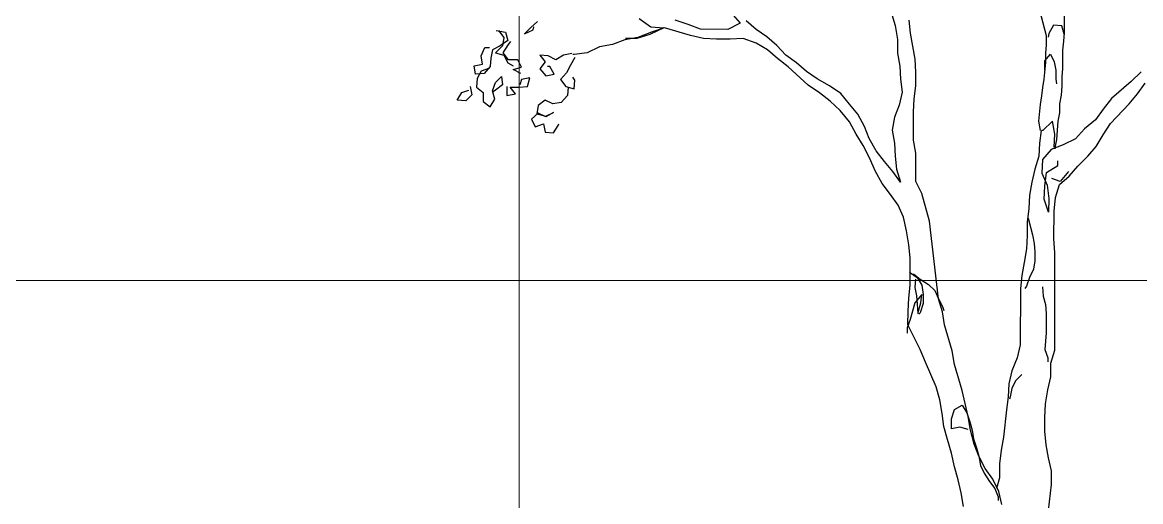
# Model space of a CAD drawing. Header units: millimetres. Extents: x 684983 to 685377, y 990360 to 990509.
# Drawn here: x 685187.04 to 685189.15, y 990429.62 to 990430.525 of the extents above; entities that cross this region are included whole.
import ezdxf

# ---------------------------------------------------------------- set-up
doc = ezdxf.new("R2010")
doc.units = ezdxf.units.MM
doc.layers.add('grid', color=8, linetype='Continuous', lineweight=9)
doc.layers.add('TEAK', color=7, linetype='Continuous')

# ---------------------------------------------------------------- blocks, each defined once
blk = doc.blocks.new('A$C25655A80')
at = {"color": 62}
for p, q in [((-0.395, 1.1299), (-0.3835, 1.1164)), ((0.002, 1.1007), (-0.0067, 1.1324)), ((-0.6382, 1.1186), (-0.6469, 1.1109)), ((-0.644, 1.108), (-0.6431, 1.1119)), ((-0.5104, 1.1223), (-0.496, 1.1117)), ((-0.496, 1.1117), (-0.4796, 1.1107)), ((-0.4489, 1.1146), (-0.4652, 1.1203)), ((-0.4335, 1.1088), (-0.4489, 1.1146)), ((-0.3835, 1.1164), (-0.3989, 1.1087)), ((0.0106, 1.1141), (0.0049, 1.1036)), ((0.0212, 1.1132), (0.0106, 1.1141)), ((0.0241, 1.1026), (0.0212, 1.1132)), ((-0.6902, 1.1071), (-0.6786, 1.1052)), ((-0.6873, 1.1071), (-0.6806, 1.0984)), ((-0.6806, 1.0984), (-0.6825, 1.0879)), ((-0.6786, 1.1052), (-0.6758, 1.0946)), ((-0.6469, 1.1109), (-0.6546, 1.1032)), ((-0.6546, 1.1032), (-0.644, 1.108)), ((-0.5133, 1.0973), (-0.5277, 1.0973)), ((-0.4969, 1.1021), (-0.5133, 1.0973)), ((-0.4796, 1.1107), (-0.4969, 1.1021)), ((-0.3989, 1.1087), (-0.4335, 1.1088)), ((0.002, 1.0892), (0.002, 1.1007)), ((0.0049, 1.1036), (0.0039, 1.0988)), ((-0.7094, 1.0754), (-0.7046, 1.086)), ((-0.7046, 1.086), (-0.6988, 1.0859)), ((-0.6854, 1.0879), (-0.695, 1.0831)), ((-0.6825, 1.0879), (-0.6911, 1.0792)), ((-0.6758, 1.0946), (-0.6854, 1.0879)), ((-0.6815, 1.0792), (-0.6748, 1.0898)), ((-0.6748, 1.0898), (-0.6719, 1.0936)), ((0.001, 1.0786), (0.002, 1.0892)), ((-0.7075, 1.0648), (-0.7094, 1.0754)), ((-0.6969, 1.0725), (-0.6979, 1.0619)), ((-0.695, 1.0831), (-0.6969, 1.0725)), ((-0.6911, 1.0792), (-0.6806, 1.0763)), ((-0.6748, 1.0705), (-0.6815, 1.0792)), ((-0.6806, 1.0763), (-0.6758, 1.0667)), ((-0.6633, 1.0705), (-0.6748, 1.0705)), ((-0.6585, 1.0609), (-0.6633, 1.0705)), ((-0.6354, 1.0763), (-0.6287, 1.0676)), ((-0.6248, 1.0753), (-0.6354, 1.0763)), ((-0.6152, 1.0705), (-0.6248, 1.0753)), ((-0.6056, 1.0763), (-0.6152, 1.0705)), ((-0.595, 1.0782), (-0.6056, 1.0763)), ((-0.5912, 1.0734), (-0.597, 1.0637)), ((0, 1.069), (0.0068, 1.0776)), ((0.001, 1.067), (0.001, 1.0786)), ((0.0068, 1.0776), (0.0116, 1.068)), ((-0.7181, 1.0629), (-0.7075, 1.0648)), ((-0.7162, 1.0523), (-0.7181, 1.0629)), ((-0.7094, 1.0562), (-0.7143, 1.0466)), ((-0.6989, 1.06), (-0.7094, 1.0562)), ((-0.6979, 1.0619), (-0.7056, 1.0533)), ((-0.6758, 1.0667), (-0.6691, 1.0629)), ((-0.6691, 1.058), (-0.6585, 1.0609)), ((-0.6595, 1.0532), (-0.6691, 1.058)), ((-0.6287, 1.0676), (-0.6354, 1.059)), ((-0.6354, 1.059), (-0.6277, 1.0503)), ((-0.6229, 1.0618), (-0.6258, 1.0619)), ((-0.6172, 1.0522), (-0.6229, 1.0618)), ((-0.597, 1.0637), (-0.6018, 1.0541)), ((-0.001, 1.0459), (0.001, 1.067)), ((0, 1.0574), (0, 1.069)), ((0.0116, 1.068), (0.0135, 1.0574)), ((0.0135, 1.0574), (0.0135, 1.0459)), ((-0.7056, 1.0533), (-0.7162, 1.0523)), ((-0.7143, 1.0466), (-0.7152, 1.036)), ((-0.695, 1.0312), (-0.6912, 1.0417)), ((-0.6912, 1.0417), (-0.6835, 1.0494)), ((-0.6835, 1.0494), (-0.6825, 1.0388)), ((-0.6585, 1.0455), (-0.6604, 1.0388)), ((-0.6479, 1.0475), (-0.6585, 1.0455)), ((-0.6508, 1.0369), (-0.6479, 1.0475)), ((-0.6277, 1.0503), (-0.6172, 1.0522)), ((-0.6018, 1.0541), (-0.6095, 1.0455)), ((-0.6095, 1.0455), (-0.6027, 1.0368)), ((-0.5912, 1.0445), (-0.5941, 1.0484)), ((-0.5922, 1.0339), (-0.5912, 1.0445)), ((-0.0029, 1.0353), (-0.001, 1.0459)), ((0.0135, 1.0459), (0.0144, 1.0401)), ((-0.7393, 1.0197), (-0.7335, 1.0293)), ((-0.7335, 1.0293), (-0.7248, 1.0321)), ((-0.7229, 1.0369), (-0.721, 1.0264)), ((-0.7152, 1.036), (-0.7066, 1.0292)), ((-0.7066, 1.0292), (-0.7066, 1.0177)), ((-0.6922, 1.0206), (-0.695, 1.0312)), ((-0.6912, 1.0321), (-0.6941, 1.0302)), ((-0.6825, 1.0388), (-0.6912, 1.0321)), ((-0.6768, 1.0369), (-0.6768, 1.0254)), ((-0.6768, 1.0254), (-0.6662, 1.0273)), ((-0.6729, 1.0359), (-0.6614, 1.0359)), ((-0.6662, 1.0273), (-0.6729, 1.0359)), ((-0.6614, 1.0359), (-0.6508, 1.0369)), ((-0.6027, 1.0368), (-0.5922, 1.0339)), ((-0.5999, 1.0359), (-0.6008, 1.0253)), ((-0.0039, 1.0248), (-0.0029, 1.0353)), ((-0.7287, 1.0187), (-0.7393, 1.0197)), ((-0.721, 1.0264), (-0.7287, 1.0187)), ((-0.7066, 1.0177), (-0.6979, 1.011)), ((-0.6979, 1.011), (-0.6922, 1.0206)), ((-0.6374, 1.0128), (-0.6393, 1.0023)), ((-0.6287, 1.0196), (-0.6374, 1.0128)), ((-0.6191, 1.0147), (-0.6287, 1.0196)), ((-0.6085, 1.0167), (-0.6191, 1.0147)), ((-0.6008, 1.0253), (-0.6085, 1.0167)), ((-0.0077, 0.993), (-0.0058, 1.0142)), ((-0.0058, 1.0142), (-0.0039, 1.0248)), ((-0.6374, 1.0032), (-0.646, 0.9955)), ((-0.6393, 1.0023), (-0.6278, 0.9994)), ((-0.6278, 0.9984), (-0.6374, 1.0032)), ((-0.6182, 1.0042), (-0.6278, 0.9984)), ((-0.6278, 0.9994), (-0.6182, 1.0042)), ((-0.646, 0.9955), (-0.6412, 0.9859)), ((-0.6412, 0.9859), (-0.6307, 0.9898)), ((-0.6307, 0.9898), (-0.6288, 0.9792)), ((-0.6182, 0.9782), (-0.6124, 0.9878)), ((-0.6124, 0.9878), (-0.6114, 0.9897)), ((-0.0058, 0.9815), (-0.0077, 0.993)), ((-0.6288, 0.9792), (-0.6182, 0.9782))]:
    blk.add_line(p, q, dxfattribs=at)
for p, q in [((-0.1941, 1.1316), (-0.1884, 1.1134)), ((0.0241, 1.1285), (0.0241, 1.1045)), ((-0.3633, 1.1087), (-0.3758, 1.1193)), ((-0.1884, 1.1134), (-0.1855, 1.0961)), ((-0.1691, 1.1037), (-0.171, 1.1201)), ((-0.5123, 1.0983), (-0.5287, 1.0954)), ((-0.495, 1.105), (-0.5123, 1.0983)), ((-0.4787, 1.1107), (-0.495, 1.105)), ((-0.446, 1.1011), (-0.4787, 1.1107)), ((-0.4297, 1.0972), (-0.446, 1.1011)), ((-0.4133, 1.0963), (-0.4297, 1.0972)), ((-0.3797, 1.0972), (-0.396, 1.0962)), ((-0.3633, 1.0914), (-0.3797, 1.0972)), ((-0.3499, 1.0991), (-0.3633, 1.1087)), ((-0.3374, 1.0885), (-0.3499, 1.0991)), ((-0.1634, 1.071), (-0.1691, 1.1037)), ((0.0241, 1.1045), (0.0231, 1.0939)), ((-0.5604, 1.0868), (-0.5758, 1.0791)), ((-0.5441, 1.0897), (-0.5604, 1.0868)), ((-0.5287, 1.0954), (-0.5441, 1.0897)), ((-0.396, 1.0962), (-0.4133, 1.0963)), ((-0.3489, 1.0827), (-0.3633, 1.0914)), ((-0.3259, 1.076), (-0.3374, 1.0885)), ((-0.1855, 1.0961), (-0.1855, 1.0788)), ((0.0231, 1.0939), (0.0221, 1.0824)), ((-0.5921, 1.0772), (-0.5941, 1.0772)), ((-0.5758, 1.0791), (-0.5921, 1.0772)), ((-0.3364, 1.0722), (-0.3489, 1.0827)), ((-0.323, 1.0616), (-0.3364, 1.0722)), ((-0.3124, 1.0664), (-0.3259, 1.076)), ((-0.1855, 1.0788), (-0.1826, 1.0624)), ((-0.1625, 1.0547), (-0.1634, 1.071)), ((0.0221, 1.0824), (0.0221, 1.0593)), ((-0.298, 1.0385), (-0.323, 1.0616)), ((-0.2999, 1.0558), (-0.3124, 1.0664)), ((-0.2865, 1.0462), (-0.2999, 1.0558)), ((-0.1826, 1.0624), (-0.1817, 1.0461)), ((0.0221, 1.0593), (0.0211, 1.0488)), ((0.1211, 1.0554), (0.1086, 1.0429)), ((-0.2711, 1.0375), (-0.2865, 1.0462)), ((-0.1817, 1.0461), (-0.1798, 1.0297)), ((-0.1625, 1.0374), (-0.1625, 1.0547)), ((0.0211, 1.0488), (0.0211, 1.0372)), ((0.1086, 1.0429), (0.0836, 1.0218)), ((0.1163, 1.0275), (0.1259, 1.041)), ((-0.2836, 1.0289), (-0.298, 1.0385)), ((-0.2702, 1.0183), (-0.2836, 1.0289)), ((-0.2567, 1.0279), (-0.2711, 1.0375)), ((-0.2461, 1.0144), (-0.2567, 1.0279)), ((-0.1798, 1.0297), (-0.1836, 1.0134)), ((-0.1644, 1.0211), (-0.1625, 1.0374)), ((0.0211, 1.0372), (0.0202, 1.0257)), ((0.1057, 1.015), (0.1163, 1.0275)), ((-0.2577, 1.0067), (-0.2702, 1.0183)), ((-0.2356, 1.0019), (-0.2461, 1.0144)), ((-0.1836, 1.0134), (-0.1894, 0.998)), ((-0.1654, 1.0047), (-0.1644, 1.0211)), ((0.0202, 1.0257), (0.0182, 1.0151)), ((0.0182, 1.0151), (0.0182, 1.0036)), ((0.0836, 1.0218), (0.073, 1.0083)), ((0.0826, 0.9901), (0.1057, 1.015)), ((-0.2461, 0.9923), (-0.2577, 1.0067)), ((-0.2269, 0.9865), (-0.2356, 1.0019)), ((-0.1654, 0.9691), (-0.1654, 1.0047)), ((0.0182, 1.0036), (0.0163, 0.993)), ((0.073, 1.0083), (0.0634, 0.9949)), ((-0.2375, 0.9769), (-0.2461, 0.9923)), ((-0.2212, 0.9711), (-0.2269, 0.9865)), ((-0.1894, 0.998), (-0.1923, 0.9817)), ((0.0096, 0.993), (-0.0029, 0.9815)), ((0.0124, 0.9767), (0.0096, 0.993)), ((0.0163, 0.993), (0.0143, 0.9699)), ((0.0634, 0.9949), (0.0499, 0.9834)), ((0.073, 0.9757), (0.0826, 0.9901)), ((-0.2289, 0.9625), (-0.2375, 0.9769)), ((-0.2125, 0.9557), (-0.2212, 0.9711)), ((-0.1923, 0.9817), (-0.1895, 0.9653)), ((-0.0049, 0.9815), (-0.0068, 0.9652)), ((-0.0029, 0.9815), (-0.0039, 0.9815)), ((0.0115, 0.9603), (0.0124, 0.9767)), ((0.0384, 0.9709), (0.023, 0.9632)), ((0.0499, 0.9834), (0.0384, 0.9709)), ((0.0643, 0.9612), (0.073, 0.9757)), ((-0.2202, 0.9461), (-0.2289, 0.9625)), ((-0.1895, 0.9653), (-0.1885, 0.949)), ((-0.1625, 0.9528), (-0.1654, 0.9691)), ((-0.0068, 0.9652), (-0.0078, 0.9488)), ((0.0076, 0.9574), (-0.003, 0.945)), ((0.023, 0.9632), (0.0076, 0.9574)), ((0.0143, 0.9699), (0.0124, 0.9594)), ((0.0124, 0.9594), (0.0124, 0.9584)), ((0.0537, 0.9488), (0.0643, 0.9612)), ((-0.2135, 0.9307), (-0.2202, 0.9461)), ((-0.202, 0.9423), (-0.2125, 0.9557)), ((-0.1885, 0.949), (-0.1866, 0.9326)), ((-0.1626, 0.9172), (-0.1625, 0.9528)), ((-0.0078, 0.9488), (-0.0126, 0.9325)), ((-0.003, 0.945), (-0.004, 0.9277)), ((0.0162, 0.9373), (0.0162, 0.943)), ((0.0412, 0.9363), (0.0537, 0.9488)), ((-0.2049, 0.9144), (-0.2135, 0.9307)), ((-0.1914, 0.9298), (-0.202, 0.9423)), ((-0.1818, 0.9163), (-0.1914, 0.9298)), ((-0.1866, 0.9326), (-0.1818, 0.9163)), ((-0.0126, 0.9325), (-0.0165, 0.9161)), ((-0.0001, 0.9113), (0.0018, 0.9286)), ((0.0018, 0.9286), (0.0162, 0.9373)), ((0.0297, 0.9296), (0.0191, 0.9171)), ((0.0306, 0.9238), (0.0412, 0.9363)), ((-0.1943, 0.9009), (-0.2049, 0.9144)), ((-0.1549, 0.9018), (-0.1626, 0.9172)), ((-0.0165, 0.9161), (-0.0194, 0.8998)), ((-0.004, 0.9277), (0.0028, 0.9123)), ((0.0191, 0.9171), (0.0085, 0.9209)), ((0.0181, 0.9132), (0.0306, 0.9238)), ((-0.1847, 0.8875), (-0.1943, 0.9009)), ((-0.1453, 0.8672), (-0.1549, 0.9018)), ((-0.0011, 0.895), (-0.0001, 0.9113)), ((0.0028, 0.9123), (0.0047, 0.8959)), ((0.0133, 0.8969), (0.0181, 0.9132)), ((-0.178, 0.8721), (-0.1847, 0.8875)), ((-0.0194, 0.8998), (-0.0203, 0.8825)), ((0.0046, 0.8786), (-0.0011, 0.895)), ((0.0047, 0.8959), (0.0046, 0.8786)), ((0.0114, 0.8796), (0.0133, 0.8969)), ((-0.0203, 0.8825), (-0.0223, 0.8662)), ((0.0113, 0.845), (0.0114, 0.8796)), ((-0.1742, 0.8548), (-0.178, 0.8721)), ((-0.1339, 0.7692), (-0.1453, 0.8672)), ((-0.0223, 0.8662), (-0.0223, 0.8489)), ((-0.0213, 0.871), (-0.0156, 0.8498)), ((-0.1713, 0.8375), (-0.1742, 0.8548)), ((-0.0223, 0.8489), (-0.0233, 0.8325)), ((-0.0156, 0.8498), (-0.0137, 0.8392)), ((0.0123, 0.8277), (0.0113, 0.845)), ((-0.1694, 0.8211), (-0.1713, 0.8375)), ((-0.0233, 0.8325), (-0.0262, 0.8152)), ((-0.0137, 0.8392), (-0.0127, 0.8287)), ((-0.1694, 0.7865), (-0.1694, 0.8211)), ((-0.0127, 0.8171), (-0.0146, 0.8065)), ((-0.0127, 0.8287), (-0.0127, 0.8171)), ((0.0122, 0.7046), (0.0123, 0.8277)), ((-0.1704, 0.8028), (-0.1608, 0.7961)), ((-0.0262, 0.8152), (-0.0291, 0.7989)), ((-0.0146, 0.8065), (-0.0195, 0.796)), ((-0.1656, 0.8009), (-0.1569, 0.7942)), ((-0.1627, 0.7942), (-0.1637, 0.7836)), ((-0.1608, 0.7961), (-0.155, 0.7865)), ((-0.1569, 0.7942), (-0.1464, 0.7874)), ((-0.0291, 0.7989), (-0.031, 0.7825)), ((-0.0195, 0.796), (-0.0233, 0.7854)), ((-0.1714, 0.7702), (-0.1694, 0.7865)), ((-0.1637, 0.7836), (-0.1618, 0.773)), ((-0.155, 0.775), (-0.1637, 0.7644)), ((-0.156, 0.7644), (-0.155, 0.775)), ((-0.155, 0.7865), (-0.1531, 0.7749)), ((-0.1531, 0.7749), (-0.1531, 0.7634)), ((-0.1464, 0.7874), (-0.1387, 0.7797)), ((-0.1387, 0.7797), (-0.1339, 0.7692)), ((-0.031, 0.7825), (-0.0311, 0.7114)), ((-0.0233, 0.7854), (-0.0252, 0.7825)), ((-0.0031, 0.7844), (-0.0022, 0.7729)), ((-0.1723, 0.7538), (-0.1714, 0.7702)), ((-0.1637, 0.7644), (-0.1695, 0.7432)), ((-0.1618, 0.773), (-0.1608, 0.7625)), ((-0.1608, 0.7625), (-0.1599, 0.7509)), ((-0.1599, 0.7509), (-0.156, 0.7644)), ((-0.1531, 0.7634), (-0.157, 0.7519)), ((-0.1291, 0.7528), (-0.1339, 0.7692)), ((-0.1339, 0.7692), (-0.1291, 0.7595)), ((-0.0022, 0.7729), (0.0007, 0.7623)), ((0.0007, 0.7623), (0.0016, 0.7508)), ((-0.1724, 0.7365), (-0.1723, 0.7538)), ((-0.157, 0.7519), (-0.1589, 0.75)), ((-0.1291, 0.7595), (-0.1272, 0.7547)), ((-0.1262, 0.7365), (-0.1291, 0.7528)), ((0.0016, 0.7508), (0.0016, 0.7267)), ((-0.1695, 0.7432), (-0.1733, 0.7327)), ((-0.1733, 0.7327), (-0.1733, 0.7259)), ((-0.157, 0.7057), (-0.1724, 0.7365)), ((-0.1166, 0.7038), (-0.1262, 0.7365)), ((0.0016, 0.7267), (-0.0003, 0.7056)), ((-0.1503, 0.6894), (-0.157, 0.7057)), ((-0.1138, 0.6865), (-0.1166, 0.7038)), ((-0.0311, 0.7114), (-0.0349, 0.6951)), ((-0.0003, 0.7056), (0.0035, 0.695)), ((0.0074, 0.6883), (0.0122, 0.7046)), ((-0.1369, 0.6586), (-0.1503, 0.6894)), ((-0.0349, 0.6951), (-0.0417, 0.6787)), ((0.0035, 0.695), (0.0035, 0.6902)), ((-0.1042, 0.6538), (-0.1138, 0.6865)), ((-0.0417, 0.6787), (-0.0455, 0.6624)), ((0.0073, 0.671), (0.0074, 0.6883)), ((-0.0455, 0.6624), (-0.0465, 0.646)), ((-0.0369, 0.6662), (-0.0417, 0.6566)), ((-0.0292, 0.6739), (-0.0369, 0.6662)), ((0.0035, 0.6546), (0.0073, 0.671)), ((-0.1321, 0.6423), (-0.1369, 0.6586)), ((-0.0965, 0.6211), (-0.1042, 0.6538)), ((-0.0417, 0.6566), (-0.0436, 0.646)), ((0.0006, 0.6373), (0.0035, 0.6546)), ((-0.1292, 0.625), (-0.1321, 0.6423)), ((-0.1138, 0.6298), (-0.1042, 0.6355)), ((-0.1042, 0.6355), (-0.0984, 0.6259)), ((-0.0465, 0.646), (-0.0485, 0.6297)), ((-0.0436, 0.646), (-0.0446, 0.6432)), ((-0.0004, 0.62), (0.0006, 0.6373)), ((-0.1273, 0.6086), (-0.1292, 0.625)), ((-0.1177, 0.6182), (-0.1138, 0.6298)), ((-0.0984, 0.6259), (-0.0946, 0.6144)), ((-0.0937, 0.6038), (-0.0965, 0.6211)), ((-0.0485, 0.6297), (-0.0523, 0.5951)), ((-0.0004, 0.6027), (-0.0004, 0.62)), ((-0.1225, 0.5923), (-0.1273, 0.6086)), ((-0.1177, 0.6057), (-0.1177, 0.6182)), ((-0.1071, 0.6076), (-0.1177, 0.6057)), ((-0.0965, 0.6047), (-0.1071, 0.6076)), ((-0.0946, 0.6144), (-0.0917, 0.6038)), ((-0.1177, 0.575), (-0.1225, 0.5923)), ((-0.0889, 0.5865), (-0.0937, 0.6038)), ((-0.0917, 0.6038), (-0.0898, 0.5932)), ((-0.0898, 0.5932), (-0.086, 0.5817)), ((-0.0523, 0.5951), (-0.0552, 0.5788)), ((0.0015, 0.5854), (-0.0004, 0.6027)), ((-0.0831, 0.5711), (-0.0889, 0.5865)), ((-0.086, 0.5817), (-0.0831, 0.5711)), ((-0.0552, 0.5788), (-0.0572, 0.5615)), ((0.0044, 0.5691), (0.0015, 0.5854)), ((-0.1139, 0.5577), (-0.1177, 0.575)), ((-0.0754, 0.5557), (-0.0831, 0.5711)), ((-0.0831, 0.5711), (-0.0812, 0.5596)), ((0.0082, 0.5527), (0.0044, 0.5691)), ((-0.1091, 0.5413), (-0.1139, 0.5577)), ((-0.0812, 0.5596), (-0.0764, 0.5499)), ((-0.0764, 0.5499), (-0.0697, 0.5394)), ((-0.0658, 0.5422), (-0.0754, 0.5557)), ((-0.0572, 0.5615), (-0.0572, 0.5441)), ((0.0082, 0.5354), (0.0082, 0.5527)), ((-0.1053, 0.525), (-0.1091, 0.5413)), ((-0.0697, 0.5394), (-0.063, 0.5307)), ((-0.0582, 0.5268), (-0.0658, 0.5422)), ((-0.0572, 0.5441), (-0.061, 0.5307)), ((0.0043, 0.5028), (0.0082, 0.5354)), ((-0.1024, 0.5077), (-0.1053, 0.525)), ((-0.063, 0.5307), (-0.0591, 0.5201)), ((-0.0543, 0.5105), (-0.0582, 0.5268)), ((-0.0591, 0.5201), (-0.0591, 0.5153))]:
    blk.add_line(p, q)
blk = doc.blocks.new('TR')
blk.add_blockref('A$C25655A80', (0.0192, 0.0148, 1.3453))

msp = doc.modelspace()

# ---------------------------------------------------------------- linework, layer by layer
at = {"layer": 'grid'}
for p, q in [((685187.9771, 990509.1548), (685187.9771, 990370.8996)), ((685221.1591, 990430.0381), (685118.727, 990430.0381))]:
    msp.add_line(p, q, dxfattribs=at)

# ---------------------------------------------------------------- block references
at = {"layer": 'TEAK', "xscale": 1.5, "yscale": 1.5, "zscale": 1.5}
msp.add_blockref('TR', (685188.9405, 990428.827, 98.004), dxfattribs=at)

doc.saveas('drawing.dxf')
